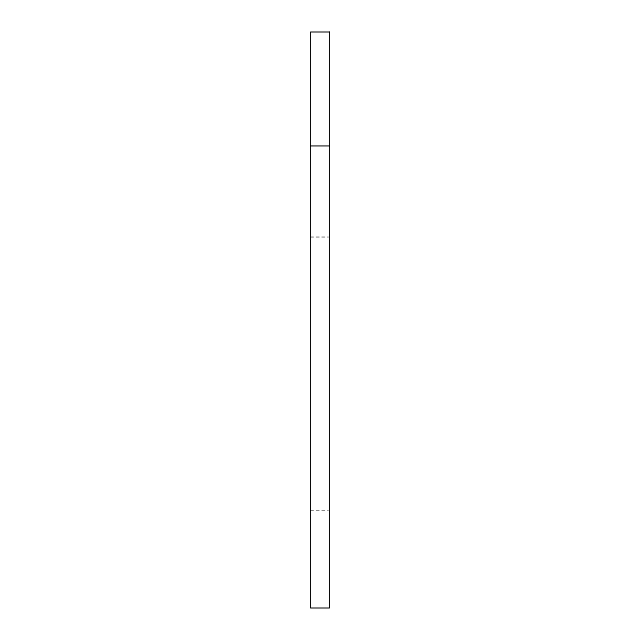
<?xml version="1.0" encoding="UTF-8"?>
<svg xmlns="http://www.w3.org/2000/svg" width="640" height="640" viewBox="0 0 640 640"><rect width="100%" height="100%" fill="white"/><g stroke="black" fill="none" stroke-linecap="round" stroke-linejoin="round"><path stroke-width="0.48" stroke-dasharray="3.2 2.4" d="M310.504 237.04L328.496 237.04M310.504 510.416L328.496 510.416"/><path stroke-width="0.96" d="M310.504 145.912L329.496 145.912M329.496 32L310.504 32L310.504 608L329.496 608L329.496 32"/></g></svg>
